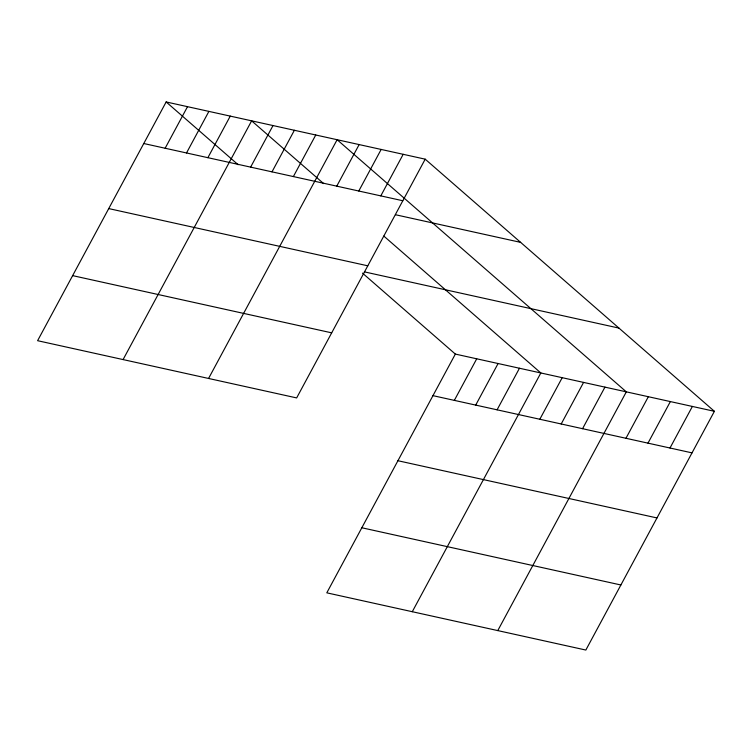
<?xml version="1.0" encoding="UTF-8"?>
<svg xmlns="http://www.w3.org/2000/svg" width="752" height="752" viewBox="0 0 752 752"><rect width="100%" height="100%" fill="white"/><g stroke="black" fill="none" stroke-linecap="round" stroke-linejoin="round"><path stroke-width="1.13" d="M425.2 159.17L166.154 101.952L37.6 340.694L296.655 397.921L425.2 159.17L714.4 411.306L585.846 650.048L326.8 592.83L455.345 354.079L714.4 411.306M165.139 148.247L187.521 106.671M186.515 152.966L208.896 111.39M207.881 157.685L230.262 116.109M123.084 359.578L251.638 120.837L323.651 183.61M250.623 167.123L273.014 125.556M271.998 171.851L294.38 130.275M293.374 176.57L315.755 134.993M208.577 378.463L337.122 139.712L626.322 391.848L497.768 630.599M336.764 186.148L359.146 144.581M358.779 191.017L381.161 149.441M380.803 195.877L403.185 154.31M454.34 400.374L476.721 358.807M475.706 405.093L498.087 363.526M497.081 409.821L519.463 368.245M412.284 611.714L540.838 372.964L383.84 236.09M539.823 419.259L562.205 377.683M561.199 423.978L583.58 382.411M582.565 428.696L604.946 387.13M625.955 438.284L648.346 396.708M647.98 443.144L670.361 401.577M669.994 448.013L692.385 406.437M143.764 143.519L402.818 200.746M395.439 214.724L520.638 242.37M108.73 208.586L367.784 265.813M364.41 271.876L618.962 328.098M72.634 275.627L331.688 332.845M432.964 395.655L692.019 452.873M397.93 460.722L656.985 517.94M361.834 527.763L620.879 584.981M166.154 101.952L238.158 164.735M362.52 273.145L455.345 354.079"/></g></svg>
